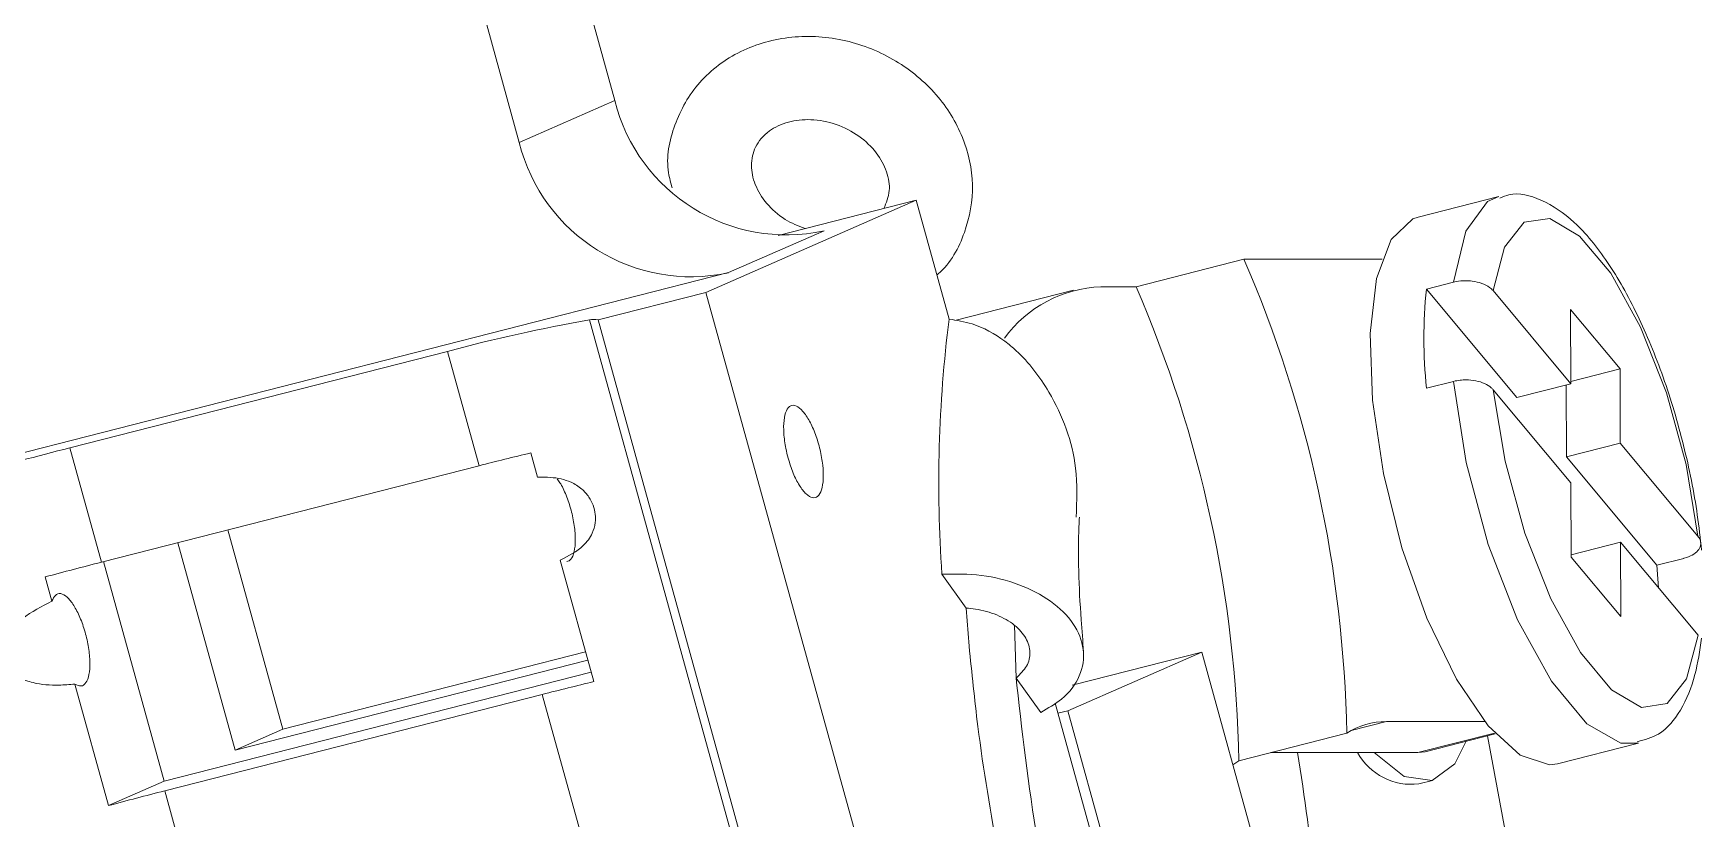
# Model space of a CAD drawing. Header units: millimetres. Extents: x 0 to 1189, y 0 to 841.
# Drawn here: x 302.66 to 308.28, y 572.91 to 575.55 of the extents above; entities that cross this region are included whole.
import ezdxf

# ---------------------------------------------------------------- set-up
doc = ezdxf.new("R2010")
doc.units = ezdxf.units.MM
doc.layers.get('0').update_dxf_attribs({"lineweight": 18})

msp = doc.modelspace()

# ---------------------------------------------------------------- linework, layer by layer
at = {"color": 7, "linetype": 'Continuous', "lineweight": 15}
for p, q in [((304.0025, 577.5583), (304.6197, 575.3252)), ((303.6653, 577.4722), (304.2976, 575.1842)), ((304.2976, 575.1842), (304.6197, 575.3252)), ((307.5979, 575.0024), (307.3254, 574.9329)), ((305.635, 574.9895), (304.9264, 574.6794)), ((305.1695, 574.8707), (305.635, 574.9895)), ((305.7457, 574.5892), (305.635, 574.9895)), ((305.3245, 574.8868), (305.0024, 574.7458)), ((306.7388, 574.7912), (306.3754, 574.6985)), ((307.2041, 574.7908), (306.7388, 574.7912)), ((302.095, 574.0039), (305.0024, 574.7458)), ((304.9264, 574.6794), (304.563, 574.5867)), ((304.9264, 574.6794), (306.231, 569.9594)), ((306.1648, 574.6872), (305.7651, 574.5852)), ((306.3754, 574.6985), (306.2573, 574.6986)), ((307.3536, 574.6904), (307.4445, 574.7136)), ((307.6581, 574.3257), (307.3536, 574.6904)), ((307.8398, 574.372), (307.5782, 574.6854)), ((308.0063, 574.4221), (307.8392, 574.6223)), ((307.8392, 574.6223), (307.8398, 574.372)), ((304.5343, 574.5865), (305.0131, 572.854)), ((304.563, 574.5867), (305.9463, 569.5818)), ((304.0558, 574.4808), (302.7838, 574.1562)), ((304.0558, 574.4808), (304.1622, 574.0958)), ((307.8397, 574.3796), (308.0063, 574.4221)), ((308.0069, 574.1718), (308.0063, 574.4221)), ((307.3544, 574.3567), (307.4452, 574.3799)), ((307.5789, 574.3518), (307.8405, 574.0384)), ((307.6581, 574.3257), (307.8398, 574.372)), ((307.8252, 574.1255), (307.8246, 574.3682)), ((302.7838, 574.1562), (302.8903, 573.7712)), ((307.8252, 574.1255), (308.0069, 574.1718)), ((308.2684, 573.8585), (308.0069, 574.1718)), ((304.3588, 574.0568), (304.3362, 574.1388)), ((308.1296, 573.7607), (307.8252, 574.1255)), ((304.1622, 574.0958), (302.8903, 573.7712)), ((307.8405, 574.0384), (307.8411, 573.7882)), ((303.5012, 573.2086), (303.3156, 573.8798)), ((303.147, 573.8367), (303.3401, 573.1381)), ((307.8411, 573.7957), (308.0076, 573.8382)), ((308.0082, 573.588), (308.0076, 573.8382)), ((308.0076, 573.8382), (308.2692, 573.5248)), ((303.1017, 573.0338), (302.8974, 573.7731)), ((304.549, 573.3688), (304.4359, 573.778)), ((307.8411, 573.7882), (308.0082, 573.588)), ((308.1296, 573.7607), (308.2204, 573.7839)), ((302.7008, 573.7214), (302.7234, 573.6395)), ((305.8033, 573.6164), (305.7216, 573.7306)), ((305.8033, 573.6164), (305.8131, 573.4881)), ((303.3401, 573.1381), (304.5289, 573.4414)), ((304.5213, 573.4689), (303.5012, 573.2086)), ((306.597, 573.4684), (306.1461, 573.2711)), ((306.1601, 573.357), (306.597, 573.4684)), ((306.597, 573.4684), (307.4483, 570.3885)), ((304.5401, 573.4008), (303.1017, 573.0338)), ((305.9718, 573.3811), (305.9739, 573.3564)), ((306.0547, 573.2652), (305.9718, 573.3811)), ((302.8005, 573.3607), (302.9136, 572.9515)), ((303.1031, 573.0012), (304.3751, 573.3258)), ((304.3751, 573.3258), (304.5347, 572.7483)), ((306.521, 571.784), (306.103, 573.2964)), ((306.1124, 573.2625), (306.1461, 573.2711)), ((306.1461, 573.2711), (306.9973, 570.1912)), ((303.3401, 573.1381), (303.5012, 573.2086)), ((307.2194, 573.2347), (307.5503, 573.2344)), ((307.0852, 573.1955), (306.7218, 573.1027)), ((307.3492, 573.1329), (307.5855, 573.1932)), ((307.6686, 572.5969), (307.56, 573.1867)), ((307.7952, 573.0919), (308.0677, 573.1614)), ((306.7019, 573.0889), (306.7218, 573.1027)), ((306.8299, 573.1303), (307.3245, 573.1298)), ((307.3245, 573.1298), (307.3492, 573.1329)), ((302.9136, 572.9515), (303.1017, 573.0338)), ((307.3285, 573.0244), (307.3739, 573.036)), ((303.1031, 573.0012), (303.2627, 572.4237))]:
    msp.add_line(p, q, dxfattribs=at)
at = {"color": 8, "linetype": 'Continuous', "lineweight": 15}
for p, q in [((305.9655, 573.5589), (305.9717, 573.3811)), ((307.2194, 573.2347), (307.1, 573.2042)), ((307.3245, 573.1298), (307.5831, 573.1958))]:
    msp.add_line(p, q, dxfattribs=at)
for points in [[(307.4445, 574.7136), (307.4864, 574.8856), (307.5596, 574.9849), (307.5979, 575.0024)], [(308.0668, 573.1612), (308.0081, 573.1614), (307.8943, 573.227), (307.7749, 573.3701), (307.6608, 573.5775), (307.5622, 573.8305), (307.4881, 574.1063), (307.4452, 574.3799)]]:
    msp.add_lwpolyline(points, dxfattribs=at)
at = {"color": 7, "linetype": 'Continuous', "lineweight": 15}
for points in [[(307.3254, 574.9329), (307.3084, 574.9271), (307.235, 574.8578), (307.1857, 574.7258), (307.1642, 574.5408), (307.1721, 574.3167), (307.2087, 574.07), (307.2714, 573.819), (307.3556, 573.5824), (307.4549, 573.3776), (307.562, 573.22)], [(308.2684, 573.8585), (308.2286, 574.0996), (308.1621, 574.3413), (308.0749, 574.5623), (307.9745, 574.7436), (307.8697, 574.8691), (307.7696, 574.9282), (307.6829, 574.9154), (307.6172, 574.8321), (307.5782, 574.6854)], [(307.5789, 574.3518), (307.6188, 574.1106), (307.6852, 573.869), (307.7725, 573.6479), (307.8728, 573.4667), (307.9777, 573.3411), (308.0778, 573.2821), (308.1645, 573.2948), (308.2302, 573.3781), (308.2692, 573.5248)], [(308.1356, 573.6849), (308.1335, 573.7148), (308.1296, 573.7607)], [(307.562, 573.22), (307.669, 573.1211), (307.768, 573.0883), (307.7952, 573.0919)], [(307.1772, 573.13), (307.2787, 573.05), (307.3732, 573.0358), (307.4498, 573.0923), (307.4881, 573.1683)]]:
    msp.add_lwpolyline(points, dxfattribs=at)
for centre, radius, start, end in [((305.1976, 575.4685), 0.5954, 193.9291, 282.3031), ((304.8755, 575.3275), 0.5954, 193.9293, 282.3029), ((302.8771, 573.1175), 4.2088, 1.0614, 23.4324), ((306.2752, 574.2723), 0.4267, 92.4105, 143.5742), ((302.5137, 573.0248), 4.2088, 1.0614, 23.4324), ((308.9105, 574.527), 1.5654, 174.0105, 186.2454), ((305.4297, 569.3953), 5.2678, 99.7863, 105.1178), ((304.5491, 574.5343), 0.0542, 75.1632, 105.8372), ((310.1317, 574.0366), 4.4207, 172.8185, 183.9695), ((306.4593, 559.7672), 14.851, 104.32885, 106.96786), ((306.9303, 563.263), 11.1809, 103.41584, 104.33395), ((306.4065, 559.9979), 14.215, 104.32144, 105.11112), ((307.0426, 562.9001), 10.7616, 103.39819, 104.35206), ((307.2188, 572.9876), 0.247, 89.8398, 122.7284), ((297.6873, 571.6656), 9.348, 3.41306, 9.0144), ((307.3038, 573.2323), 0.2093, 209.2314, 276.7675), ((306.7156, 558.8612), 14.5942, 104.3317, 105.10087)]:
    msp.add_arc(centre, radius, start, end, dxfattribs=at)
for points, knots in [([(305.7046, 574.738), (305.7061, 574.7393), (305.7506, 574.776), (305.8052, 574.8787), (305.835, 575.0403), (305.7995, 575.2049), (305.7085, 575.3515), (305.5701, 575.4668), (305.3985, 575.536), (305.2134, 575.5485), (305.0387, 575.4999), (304.8971, 575.3942), (304.8147, 575.2477), (304.7882, 575.1181), (304.808, 575.0483), (304.8127, 575.0318)], [0, 0, 0, 0, 0.006211, 0.176989, 0.344823, 0.51067, 0.678232, 0.849371, 1.023642, 1.200195, 1.37792, 1.554413, 1.72652, 1.89408, 1.94603, 1.94603, 1.94603, 1.94603]), ([(305.2607, 574.894), (305.2374, 574.9033), (305.1873, 574.9233), (305.1274, 574.978), (305.0879, 575.0433), (305.0754, 575.1107), (305.0898, 575.1719), (305.1318, 575.2228), (305.2001, 575.2558), (305.2805, 575.2649), (305.3657, 575.2489), (305.4443, 575.2084), (305.5045, 575.1506), (305.5395, 575.0843), (305.5494, 575.0174), (305.5339, 574.9809), (305.5257, 574.9616)], [0, 0, 0, 0, 0.061491, 0.132033, 0.202739, 0.276131, 0.359175, 0.449382, 0.523419, 0.592175, 0.664904, 0.736122, 0.806671, 0.877554, 0.951812, 1.034972, 1.034972, 1.034972, 1.034972]), ([(308.2804, 573.8116), (308.2762, 573.8509), (308.2638, 573.9652), (308.2234, 574.165), (308.1542, 574.397), (308.0663, 574.6095), (307.9648, 574.7887), (307.8569, 574.92), (307.7499, 574.9922), (307.6555, 575.02), (307.6115, 575.0013), (307.6015, 574.9971)], [0, 0, 0, 0, 0.103164, 0.300627, 0.497944, 0.695786, 0.895488, 1.099761, 1.283306, 1.437151, 1.482115, 1.482115, 1.482115, 1.482115]), ([(307.5782, 574.6854), (307.5745, 574.6892), (307.5651, 574.6987), (307.5413, 574.7106), (307.5125, 574.7174), (307.4826, 574.7193), (307.4607, 574.7174), (307.4475, 574.7143), (307.4445, 574.7136)], [0, 0, 0, 0, 0.0209723, 0.0528996, 0.0842997, 0.1040515, 0.1336739, 0.1426254, 0.1426254, 0.1426254, 0.1426254]), ([(306.1736, 573.9223), (306.1758, 573.9776), (306.1817, 574.1227), (306.1062, 574.3226), (306.0046, 574.4571), (305.914, 574.5318), (305.838, 574.5747), (305.7717, 574.5851), (305.7457, 574.5892)], [0, 0, 0, 0, 0.1659216, 0.4347895, 0.6114782, 0.6619245, 0.788751, 0.8704545, 0.8704545, 0.8704545, 0.8704545]), ([(307.4452, 574.3799), (307.4526, 574.3815), (307.4661, 574.3843), (307.4918, 574.3855), (307.5208, 574.3827), (307.5508, 574.3733), (307.5695, 574.362), (307.5768, 574.3541), (307.5789, 574.3518)], [0, 0, 0, 0, 0.0211308, 0.0386319, 0.0689616, 0.0992723, 0.1301061, 0.1426327, 0.1426327, 0.1426327, 0.1426327]), ([(305.2035, 574.121), (305.2089, 574.1039), (305.2196, 574.0698), (305.2412, 574.0276), (305.264, 573.9983), (305.2858, 573.9854), (305.3042, 573.9903), (305.3171, 574.0125), (305.3229, 574.0495), (305.3211, 574.0971), (305.3118, 574.1499), (305.2962, 574.202), (305.2759, 574.2475), (305.2533, 574.2813), (305.2308, 574.2996), (305.2111, 574.3002), (305.1964, 574.2832), (305.1882, 574.2505), (305.1877, 574.2057), (305.1936, 574.1602), (305.2008, 574.1319), (305.2035, 574.121)], [0, 0, 0, 0, 0.0384811, 0.0769645, 0.1154481, 0.1539322, 0.1924181, 0.2309018, 0.2693837, 0.3078631, 0.3463497, 0.3848277, 0.4233111, 0.4617998, 0.5002785, 0.5387645, 0.5772456, 0.6157314, 0.6542169, 0.6926951, 0.7167844, 0.7167844, 0.7167844, 0.7167844]), ([(304.3588, 574.0568), (304.3738, 574.057), (304.4129, 574.0577), (304.4636, 574.0471), (304.5065, 574.0212), (304.5316, 573.9934), (304.5472, 573.9632), (304.5545, 573.9327), (304.5544, 573.8997), (304.543, 573.8616), (304.5073, 573.8146), (304.4637, 573.7923), (304.4359, 573.778)], [0, 0, 0, 0, 0.0459678, 0.1202886, 0.1632446, 0.1964279, 0.2230961, 0.2498379, 0.2750299, 0.3112363, 0.366929, 0.4652942, 0.4652942, 0.4652942, 0.4652942]), ([(304.4251, 574.0511), (304.4283, 574.0472), (304.439, 574.0341), (304.456, 573.9973), (304.4731, 573.947), (304.484, 573.8938), (304.4877, 573.8445), (304.4837, 573.8048), (304.4736, 573.7787), (304.4629, 573.775), (304.4581, 573.7733)], [0, 0, 0, 0, 0.0175789, 0.0593409, 0.1009038, 0.1423448, 0.1837876, 0.2253594, 0.2671286, 0.3006279, 0.3006279, 0.3006279, 0.3006279]), ([(306.1989, 573.4688), (306.196, 573.505), (306.1841, 573.6534), (306.178, 573.8101), (306.1842, 573.9121), (306.1848, 573.9223)], [0, 0, 0, 0, 0.1019785, 0.4188261, 0.4540951, 0.4540951, 0.4540951, 0.4540951]), ([(308.2204, 573.7839), (308.2211, 573.7841), (308.2316, 573.7868), (308.2504, 573.7943), (308.2698, 573.8095), (308.2791, 573.8276), (308.2781, 573.8446), (308.2712, 573.8545), (308.2684, 573.8585)], [0, 0, 0, 0, 0.0014499, 0.0239346, 0.0464253, 0.0692156, 0.0925019, 0.1083402, 0.1083402, 0.1083402, 0.1083402]), ([(305.7216, 573.7306), (305.7663, 573.7312), (305.8557, 573.7324), (305.9849, 573.6986), (306.0934, 573.6422), (306.1704, 573.5656), (306.2056, 573.477), (306.1921, 573.3874), (306.1378, 573.3132), (306.0793, 573.2794), (306.0547, 573.2652)], [0, 0, 0, 0, 0.1067821, 0.2135321, 0.3219742, 0.433347, 0.5473635, 0.6624596, 0.7759116, 0.8578787, 0.8578787, 0.8578787, 0.8578787]), ([(302.8005, 573.3607), (302.8076, 573.3573), (302.8219, 573.3504), (302.8386, 573.3629), (302.8492, 573.3908), (302.8523, 573.4326), (302.8476, 573.4829), (302.8358, 573.5361), (302.8182, 573.5862), (302.7968, 573.6277), (302.774, 573.6561), (302.7523, 573.6679), (302.7342, 573.663), (302.7269, 573.6471), (302.7234, 573.6395)], [0, 0, 0, 0, 0.0352287, 0.0704561, 0.1057036, 0.140875, 0.175884, 0.2107241, 0.2454591, 0.2801935, 0.315044, 0.3500613, 0.3852387, 0.4170159, 0.4170159, 0.4170159, 0.4170159]), ([(302.8005, 573.3607), (302.7826, 573.3591), (302.7359, 573.3551), (302.6712, 573.3597), (302.6153, 573.3798), (302.583, 573.4045), (302.5642, 573.4333), (302.5574, 573.464), (302.5615, 573.4988), (302.5817, 573.5408), (302.6346, 573.5952), (302.6888, 573.6222), (302.7234, 573.6395)], [0, 0, 0, 0, 0.0539431, 0.1413262, 0.1917862, 0.230778, 0.2620874, 0.2935091, 0.3230777, 0.36564, 0.4311089, 0.546607, 0.546607, 0.546607, 0.546607]), ([(305.9717, 573.3811), (305.985, 573.3941), (306.0115, 573.4201), (306.0215, 573.4679), (306.0078, 573.5163), (305.9687, 573.5609), (305.9088, 573.5954), (305.8496, 573.6122), (305.8136, 573.6155), (305.8033, 573.6164)], [0, 0, 0, 0, 0.0584821, 0.1169363, 0.1769478, 0.2382953, 0.2996755, 0.3598844, 0.3841729, 0.3841729, 0.3841729, 0.3841729]), ([(305.8131, 573.4881), (305.8222, 573.3986), (305.8455, 573.1671), (305.9106, 572.7726), (305.9892, 572.4138), (306.0446, 572.2078), (306.0591, 572.1542)], [0, 0, 0, 0, 0.283721, 0.733382, 1.195386, 1.358184, 1.358184, 1.358184, 1.358184]), ([(308.0642, 573.1667), (308.0891, 573.1734), (308.1501, 573.1899), (308.2157, 573.274), (308.2607, 573.3808), (308.2745, 573.4734), (308.2808, 573.5157)], [0, 0, 0, 0, 0.0814957, 0.1999823, 0.3305913, 0.4407282, 0.4407282, 0.4407282, 0.4407282]), ([(306.1798, 572.2293), (306.1324, 572.4196), (306.037, 572.8027), (305.995, 573.171), (305.9739, 573.3564)], [0, 0, 0, 0, 0.569779, 1.146926, 1.146926, 1.146926, 1.146926])]:
    msp.add_open_spline(points, degree=3, knots=knots, dxfattribs=at)

doc.saveas('drawing.dxf')
